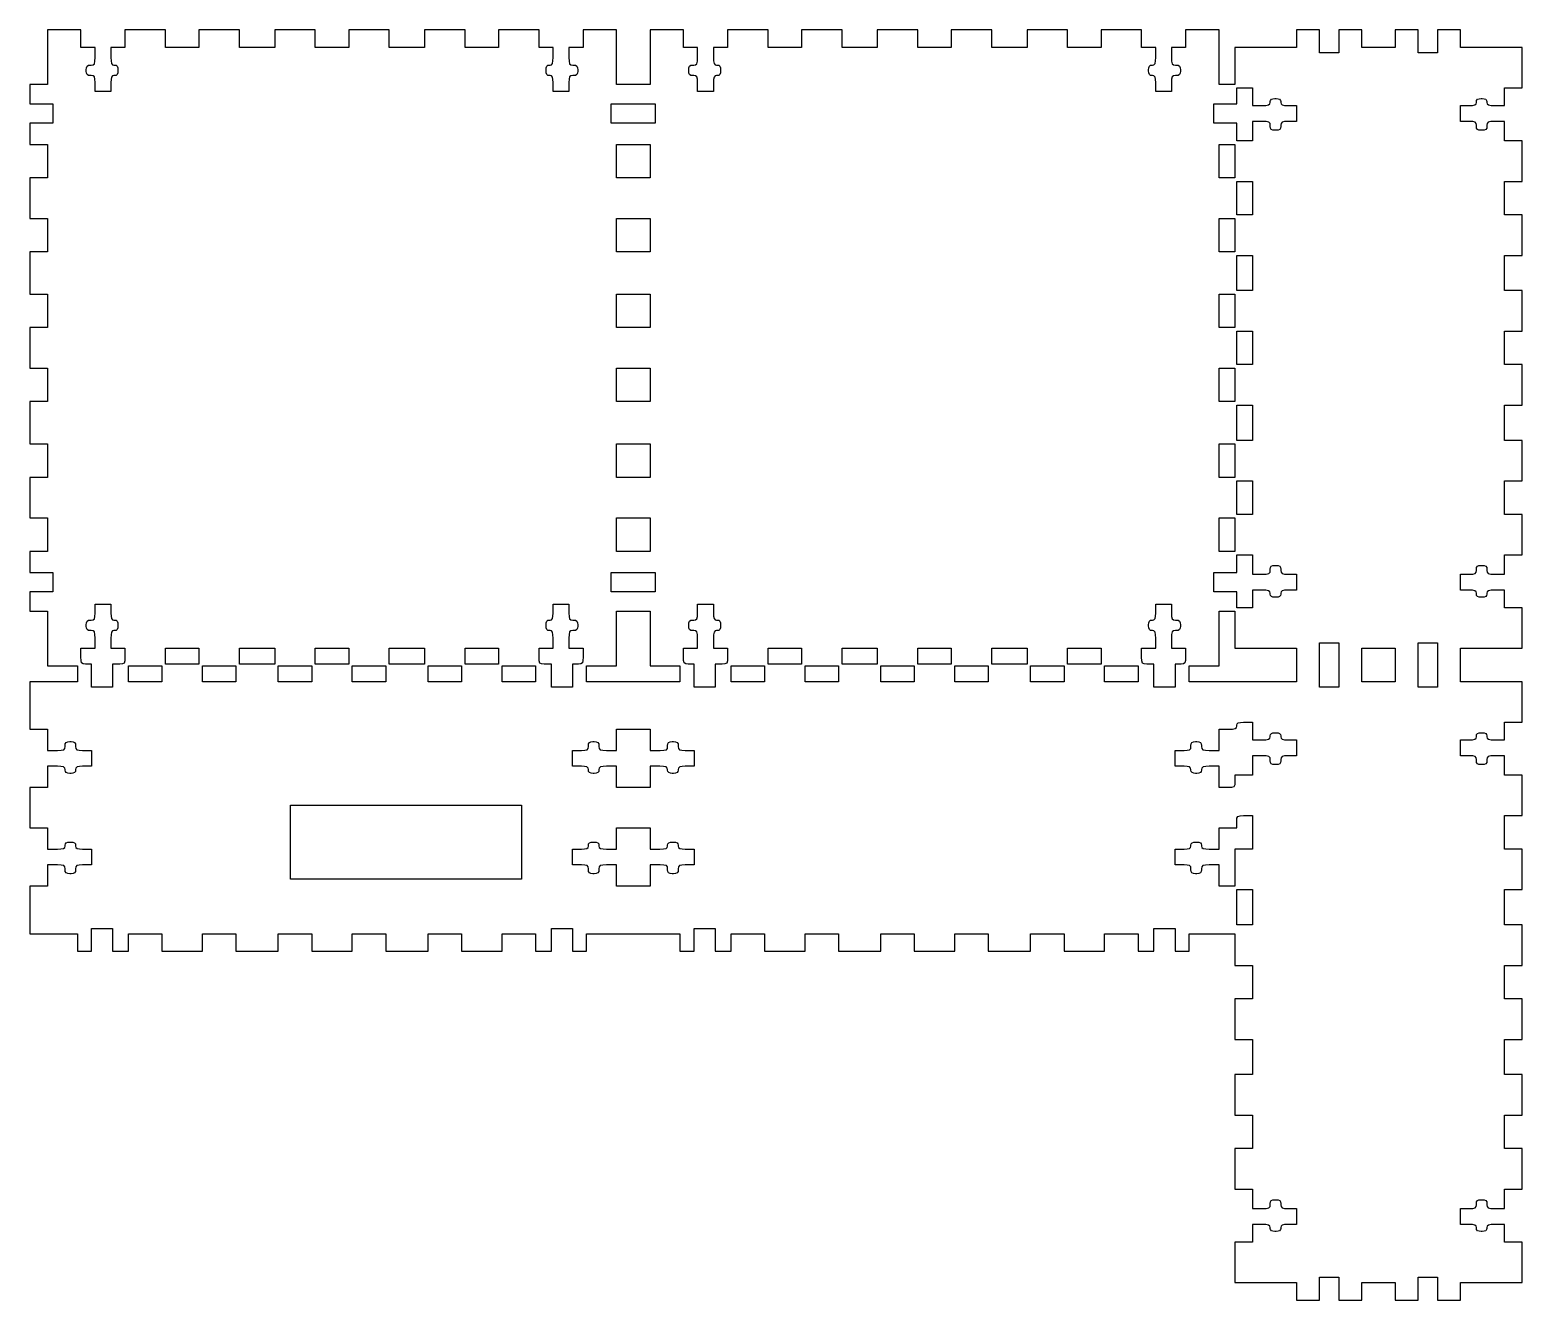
# Model space of a CAD drawing. Extents: x 0.3 to 12.1, y 2.1 to 12.1.
import ezdxf

# ---------------------------------------------------------------- set-up
doc = ezdxf.new("R2010")
doc.units = 0
doc.layers.get('0').update_dxf_attribs({"linetype": 'CONTINUOUS'})

msp = doc.modelspace()

# ---------------------------------------------------------------- linework, layer by layer
at = {"color": 0}
for points in [[(0.444444, 11.8542), (0.444444, 11.6389), (0.305556, 11.6389), (0.305556, 11.4861), (0.486111, 11.4861), (0.486111, 11.3333), (0.305556, 11.3333), (0.305556, 11.1667), (0.444444, 11.1667), (0.444444, 10.9028), (0.305556, 10.9028), (0.305556, 10.5833), (0.444444, 10.5833), (0.444444, 10.3194), (0.305556, 10.3194), (0.305556, 9.98611), (0.444444, 9.98611), (0.444444, 9.72222), (0.305556, 9.72222), (0.305556, 9.40278), (0.444444, 9.40278), (0.444444, 9.13889), (0.305556, 9.13889), (0.305556, 8.80556), (0.444444, 8.80556), (0.444444, 8.54167), (0.305556, 8.54167), (0.305556, 8.22222), (0.444444, 8.22222), (0.444444, 7.95833), (0.305556, 7.95833), (0.305556, 7.79167), (0.486111, 7.79167), (0.486111, 7.63889), (0.305556, 7.63889), (0.305556, 7.48611), (0.444444, 7.48611), (0.444444, 7.05556), (0.680556, 7.05556), (0.680556, 6.93056), (0.305556, 6.93056), (0.305556, 6.55556), (0.444444, 6.55556), (0.444444, 6.38889), (0.513889, 6.38889), (0.523438, 6.38889), (0.552246, 6.38986), (0.573079, 6.39432), (0.581651, 6.40474), (0.583333, 6.41889), (0.583333, 6.42361), (0.583333, 6.42806), (0.584961, 6.44135), (0.591146, 6.45193), (0.603842, 6.45703), (0.619683, 6.45833), (0.625, 6.45833), (0.630262, 6.45833), (0.646158, 6.45703), (0.658854, 6.45193), (0.665039, 6.44135), (0.666667, 6.42806), (0.666667, 6.42361), (0.666667, 6.41889), (0.668403, 6.40474), (0.67654, 6.39432), (0.695367, 6.38986), (0.720703, 6.38889), (0.729167, 6.38889), (0.791667, 6.38889), (0.791667, 6.26389), (0.729167, 6.26389), (0.721138, 6.26389), (0.697103, 6.26292), (0.678114, 6.2589), (0.669, 6.25043), (0.666667, 6.23969), (0.666667, 6.23611), (0.666667, 6.23269), (0.664606, 6.22244), (0.657769, 6.21392), (0.644965, 6.20958), (0.629992, 6.20833), (0.625, 6.20833), (0.619954, 6.20833), (0.604981, 6.20958), (0.592176, 6.21392), (0.58534, 6.22244), (0.583333, 6.23269), (0.583333, 6.23611), (0.583333, 6.23969), (0.580838, 6.25043), (0.570964, 6.2589), (0.549914, 6.26292), (0.522894, 6.26389), (0.513889, 6.26389), (0.444444, 6.26389), (0.444444, 6.09722), (0.305556, 6.09722), (0.305556, 5.77778), (0.444444, 5.77778), (0.444444, 5.61111), (0.513889, 5.61111), (0.522894, 5.61111), (0.549914, 5.61214), (0.570964, 5.61615), (0.580838, 5.62462), (0.583333, 5.63536), (0.583333, 5.63889), (0.583333, 5.64236), (0.58534, 5.65261), (0.592176, 5.66114), (0.604981, 5.66547), (0.619954, 5.66667), (0.625, 5.66667), (0.629992, 5.66667), (0.644965, 5.66547), (0.657769, 5.66114), (0.664606, 5.65261), (0.666667, 5.64236), (0.666667, 5.63889), (0.666667, 5.63536), (0.669, 5.62462), (0.678114, 5.61615), (0.697103, 5.61214), (0.721138, 5.61111), (0.729167, 5.61111), (0.791667, 5.61111), (0.791667, 5.48611), (0.729167, 5.48611), (0.720703, 5.48611), (0.695367, 5.48519), (0.67654, 5.48074), (0.668403, 5.47032), (0.666667, 5.45617), (0.666667, 5.45139), (0.666667, 5.447), (0.665039, 5.43371), (0.658854, 5.42312), (0.646158, 5.41803), (0.630262, 5.41667), (0.625, 5.41667), (0.619683, 5.41667), (0.603842, 5.41803), (0.591146, 5.42312), (0.584961, 5.43371), (0.583333, 5.447), (0.583333, 5.45139), (0.583333, 5.45617), (0.581651, 5.47032), (0.573079, 5.48074), (0.552246, 5.48519), (0.523438, 5.48611), (0.513889, 5.48611), (0.444444, 5.48611), (0.444444, 5.31944), (0.305556, 5.31944), (0.305556, 4.94444), (0.680556, 4.94444), (0.680556, 4.80556), (0.791667, 4.80556), (0.791667, 4.98611), (0.958333, 4.98611), (0.958333, 4.80556), (1.08333, 4.80556), (1.08333, 4.94444), (1.34722, 4.94444), (1.34722, 4.80556), (1.66667, 4.80556), (1.66667, 4.94444), (1.93056, 4.94444), (1.93056, 4.80556), (2.26389, 4.80556), (2.26389, 4.94444), (2.52778, 4.94444), (2.52778, 4.80556), (2.84722, 4.80556), (2.84722, 4.94444), (3.11111, 4.94444), (3.11111, 4.80556), (3.44444, 4.80556), (3.44444, 4.94444), (3.70833, 4.94444), (3.70833, 4.80556), (4.02778, 4.80556), (4.02778, 4.94444), (4.29167, 4.94444), (4.29167, 4.80556), (4.41667, 4.80556), (4.41667, 4.98611), (4.58333, 4.98611), (4.58333, 4.80556), (4.69444, 4.80556), (4.69444, 4.94444), (5.43056, 4.94444), (5.43056, 4.80556), (5.54167, 4.80556), (5.54167, 4.98611), (5.70833, 4.98611), (5.70833, 4.80556), (5.83333, 4.80556), (5.83333, 4.94444), (6.09722, 4.94444), (6.09722, 4.80556), (6.41667, 4.80556), (6.41667, 4.94444), (6.68056, 4.94444), (6.68056, 4.80556), (7.01389, 4.80556), (7.01389, 4.94444), (7.27778, 4.94444), (7.27778, 4.80556), (7.59722, 4.80556), (7.59722, 4.94444), (7.86111, 4.94444), (7.86111, 4.80556), (8.19444, 4.80556), (8.19444, 4.94444), (8.45833, 4.94444), (8.45833, 4.80556), (8.77778, 4.80556), (8.77778, 4.94444), (9.04167, 4.94444), (9.04167, 4.80556), (9.16667, 4.80556), (9.16667, 4.98611), (9.33333, 4.98611), (9.33333, 4.80556), (9.44444, 4.80556), (9.44444, 4.94444), (9.80556, 4.94444), (9.80556, 4.69444), (9.94444, 4.69444), (9.94444, 4.43056), (9.80556, 4.43056), (9.80556, 4.11111), (9.94444, 4.11111), (9.94444, 3.83333), (9.80556, 3.83333), (9.80556, 3.51389), (9.94444, 3.51389), (9.94444, 3.25), (9.80556, 3.25), (9.80556, 2.93056), (9.94444, 2.93056), (9.94444, 2.77778), (10.0139, 2.77778), (10.0234, 2.77778), (10.0523, 2.77875), (10.0731, 2.78321), (10.0817, 2.79363), (10.0833, 2.80778), (10.0833, 2.8125), (10.0833, 2.81694), (10.085, 2.83024), (10.0912, 2.84082), (10.1038, 2.84592), (10.1197, 2.84722), (10.125, 2.84722), (10.1303, 2.84722), (10.1462, 2.84592), (10.1589, 2.84082), (10.165, 2.83024), (10.1667, 2.81694), (10.1667, 2.8125), (10.1667, 2.80778), (10.1684, 2.79363), (10.1765, 2.78321), (10.1954, 2.77875), (10.2207, 2.77778), (10.2292, 2.77778), (10.2917, 2.77778), (10.2917, 2.65278), (10.2292, 2.65278), (10.2211, 2.65278), (10.1971, 2.65181), (10.1781, 2.64779), (10.169, 2.63932), (10.1667, 2.62858), (10.1667, 2.625), (10.1667, 2.62158), (10.1646, 2.61133), (10.1578, 2.60281), (10.145, 2.59847), (10.13, 2.59722), (10.125, 2.59722), (10.12, 2.59722), (10.105, 2.59847), (10.0922, 2.60281), (10.0853, 2.61133), (10.0833, 2.62158), (10.0833, 2.625), (10.0833, 2.62858), (10.0808, 2.63932), (10.071, 2.64779), (10.0499, 2.65181), (10.0229, 2.65278), (10.0139, 2.65278), (9.94444, 2.65278), (9.94444, 2.51389), (9.80556, 2.51389), (9.80556, 2.19444), (10.2917, 2.19444), (10.2917, 2.05556), (10.4722, 2.05556), (10.4722, 2.23611), (10.625, 2.23611), (10.625, 2.05556), (10.8056, 2.05556), (10.8056, 2.19444), (11.0694, 2.19444), (11.0694, 2.05556), (11.25, 2.05556), (11.25, 2.23611), (11.4028, 2.23611), (11.4028, 2.05556), (11.5833, 2.05556), (11.5833, 2.19444), (12.0694, 2.19444), (12.0694, 2.51389), (11.9306, 2.51389), (11.9306, 2.65278), (11.8611, 2.65278), (11.8521, 2.65278), (11.825, 2.65181), (11.804, 2.64779), (11.7941, 2.63932), (11.7917, 2.62858), (11.7917, 2.625), (11.7917, 2.62158), (11.7896, 2.61133), (11.7828, 2.60281), (11.77, 2.59847), (11.755, 2.59722), (11.75, 2.59722), (11.745, 2.59722), (11.73, 2.59847), (11.7172, 2.60281), (11.7103, 2.61133), (11.7083, 2.62158), (11.7083, 2.625), (11.7083, 2.62858), (11.7059, 2.63932), (11.6968, 2.64779), (11.6778, 2.65181), (11.6538, 2.65278), (11.6458, 2.65278), (11.5833, 2.65278), (11.5833, 2.77778), (11.6458, 2.77778), (11.6542, 2.77778), (11.6796, 2.77875), (11.6984, 2.78321), (11.7065, 2.79363), (11.7083, 2.80778), (11.7083, 2.8125), (11.7083, 2.81694), (11.71, 2.83024), (11.7162, 2.84082), (11.7288, 2.84592), (11.7447, 2.84722), (11.75, 2.84722), (11.7553, 2.84722), (11.7712, 2.84592), (11.7839, 2.84082), (11.79, 2.83024), (11.7917, 2.81694), (11.7917, 2.8125), (11.7917, 2.80778), (11.7933, 2.79363), (11.8019, 2.78321), (11.8227, 2.77875), (11.8515, 2.77778), (11.8611, 2.77778), (11.9306, 2.77778), (11.9306, 2.93056), (12.0694, 2.93056), (12.0694, 3.25), (11.9306, 3.25), (11.9306, 3.51389), (12.0694, 3.51389), (12.0694, 3.83333), (11.9306, 3.83333), (11.9306, 4.11111), (12.0694, 4.11111), (12.0694, 4.43056), (11.9306, 4.43056), (11.9306, 4.69444), (12.0694, 4.69444), (12.0694, 5.01389), (11.9306, 5.01389), (11.9306, 5.29167), (12.0694, 5.29167), (12.0694, 5.61111), (11.9306, 5.61111), (11.9306, 5.875), (12.0694, 5.875), (12.0694, 6.19444), (11.9306, 6.19444), (11.9306, 6.34722), (11.8611, 6.34722), (11.8515, 6.34722), (11.8227, 6.34631), (11.8019, 6.34185), (11.7933, 6.33143), (11.7917, 6.31728), (11.7917, 6.3125), (11.7917, 6.30811), (11.79, 6.29482), (11.7839, 6.28424), (11.7712, 6.27914), (11.7553, 6.27778), (11.75, 6.27778), (11.7447, 6.27778), (11.7288, 6.27914), (11.7162, 6.28424), (11.71, 6.29482), (11.7083, 6.30811), (11.7083, 6.3125), (11.7083, 6.31728), (11.7065, 6.33143), (11.6984, 6.34185), (11.6796, 6.34631), (11.6542, 6.34722), (11.6458, 6.34722), (11.5833, 6.34722), (11.5833, 6.47222), (11.6458, 6.47222), (11.6538, 6.47222), (11.6778, 6.47325), (11.6968, 6.47726), (11.7059, 6.48574), (11.7083, 6.49647), (11.7083, 6.5), (11.7083, 6.50347), (11.7103, 6.51372), (11.7172, 6.52225), (11.73, 6.52658), (11.745, 6.52778), (11.75, 6.52778), (11.755, 6.52778), (11.77, 6.52658), (11.7828, 6.52225), (11.7896, 6.51372), (11.7917, 6.50347), (11.7917, 6.5), (11.7917, 6.49647), (11.7941, 6.48574), (11.804, 6.47726), (11.825, 6.47325), (11.8521, 6.47222), (11.8611, 6.47222), (11.9306, 6.47222), (11.9306, 6.61111), (12.0694, 6.61111), (12.0694, 6.93056), (11.5833, 6.93056), (11.5833, 7.19444), (12.0694, 7.19444), (12.0694, 7.51389), (11.9306, 7.51389), (11.9306, 7.65278), (11.8611, 7.65278), (11.8521, 7.65278), (11.825, 7.65181), (11.804, 7.64779), (11.7941, 7.63932), (11.7917, 7.62858), (11.7917, 7.625), (11.7917, 7.62158), (11.7896, 7.61133), (11.7828, 7.60281), (11.77, 7.59847), (11.755, 7.59722), (11.75, 7.59722), (11.745, 7.59722), (11.73, 7.59847), (11.7172, 7.60281), (11.7103, 7.61133), (11.7083, 7.62158), (11.7083, 7.625), (11.7083, 7.62858), (11.7059, 7.63932), (11.6968, 7.64779), (11.6778, 7.65181), (11.6538, 7.65278), (11.6458, 7.65278), (11.5833, 7.65278), (11.5833, 7.77778), (11.6458, 7.77778), (11.6542, 7.77778), (11.6796, 7.77875), (11.6984, 7.78321), (11.7065, 7.79362), (11.7083, 7.80778), (11.7083, 7.8125), (11.7083, 7.81694), (11.71, 7.83024), (11.7162, 7.84082), (11.7288, 7.84592), (11.7447, 7.84722), (11.75, 7.84722), (11.7553, 7.84722), (11.7712, 7.84592), (11.7839, 7.84082), (11.79, 7.83024), (11.7917, 7.81694), (11.7917, 7.8125), (11.7917, 7.80778), (11.7933, 7.79362), (11.8019, 7.78321), (11.8227, 7.77875), (11.8515, 7.77778), (11.8611, 7.77778), (11.9306, 7.77778), (11.9306, 7.93056), (12.0694, 7.93056), (12.0694, 8.25), (11.9306, 8.25), (11.9306, 8.51389), (12.0694, 8.51389), (12.0694, 8.83333), (11.9306, 8.83333), (11.9306, 9.11111), (12.0694, 9.11111), (12.0694, 9.43056), (11.9306, 9.43056), (11.9306, 9.69444), (12.0694, 9.69444), (12.0694, 10.0139), (11.9306, 10.0139), (11.9306, 10.2917), (12.0694, 10.2917), (12.0694, 10.6111), (11.9306, 10.6111), (11.9306, 10.875), (12.0694, 10.875), (12.0694, 11.1944), (11.9306, 11.1944), (11.9306, 11.3472), (11.8611, 11.3472), (11.8515, 11.3472), (11.8227, 11.3463), (11.8019, 11.3418), (11.7933, 11.3314), (11.7917, 11.3173), (11.7917, 11.3125), (11.7917, 11.3081), (11.79, 11.2948), (11.7839, 11.2842), (11.7712, 11.2791), (11.7553, 11.2778), (11.75, 11.2778), (11.7447, 11.2778), (11.7288, 11.2791), (11.7162, 11.2842), (11.71, 11.2948), (11.7083, 11.3081), (11.7083, 11.3125), (11.7083, 11.3173), (11.7065, 11.3314), (11.6984, 11.3418), (11.6796, 11.3463), (11.6542, 11.3472), (11.6458, 11.3472), (11.5833, 11.3472), (11.5833, 11.4722), (11.6458, 11.4722), (11.6538, 11.4722), (11.6778, 11.4732), (11.6968, 11.4773), (11.7059, 11.4857), (11.7083, 11.4965), (11.7083, 11.5), (11.7083, 11.5035), (11.7103, 11.5137), (11.7172, 11.5222), (11.73, 11.5266), (11.745, 11.5278), (11.75, 11.5278), (11.755, 11.5278), (11.77, 11.5266), (11.7828, 11.5222), (11.7896, 11.5137), (11.7917, 11.5035), (11.7917, 11.5), (11.7917, 11.4965), (11.7941, 11.4857), (11.804, 11.4773), (11.825, 11.4732), (11.8521, 11.4722), (11.8611, 11.4722), (11.9306, 11.4722), (11.9306, 11.6111), (12.0694, 11.6111), (12.0694, 11.9306), (11.5833, 11.9306), (11.5833, 12.0694), (11.4028, 12.0694), (11.4028, 11.8889), (11.25, 11.8889), (11.25, 12.0694), (11.0694, 12.0694), (11.0694, 11.9306), (10.8056, 11.9306), (10.8056, 12.0694), (10.625, 12.0694), (10.625, 11.8889), (10.4722, 11.8889), (10.4722, 12.0694), (10.2917, 12.0694), (10.2917, 11.9306), (9.80556, 11.9306), (9.80556, 11.6389), (9.68056, 11.6389), (9.68056, 12.0694), (9.41667, 12.0694), (9.41667, 11.9306), (9.30556, 11.9306), (9.30556, 11.8611), (9.30556, 11.8516), (9.30647, 11.8227), (9.31093, 11.8019), (9.32135, 11.7933), (9.3355, 11.7917), (9.34028, 11.7917), (9.34467, 11.7917), (9.35796, 11.79), (9.36854, 11.7839), (9.37364, 11.7712), (9.375, 11.7553), (9.375, 11.75), (9.375, 11.7447), (9.37364, 11.7288), (9.36854, 11.7162), (9.35796, 11.71), (9.34467, 11.7083), (9.34028, 11.7083), (9.3355, 11.7083), (9.32135, 11.7066), (9.31093, 11.6985), (9.30647, 11.6796), (9.30556, 11.6543), (9.30556, 11.6458), (9.30556, 11.5833), (9.18056, 11.5833), (9.18056, 11.6458), (9.18056, 11.6539), (9.17953, 11.6779), (9.17551, 11.6969), (9.16704, 11.706), (9.15631, 11.7083), (9.15278, 11.7083), (9.14931, 11.7083), (9.13906, 11.7104), (9.13053, 11.7172), (9.12619, 11.73), (9.125, 11.745), (9.125, 11.75), (9.125, 11.755), (9.12619, 11.77), (9.13053, 11.7828), (9.13906, 11.7897), (9.14931, 11.7917), (9.15278, 11.7917), (9.15631, 11.7917), (9.16704, 11.7942), (9.17551, 11.804), (9.17953, 11.8251), (9.18056, 11.8521), (9.18056, 11.8611), (9.18056, 11.9306), (9.06944, 11.9306), (9.06944, 12.0694), (8.75, 12.0694), (8.75, 11.9306), (8.48611, 11.9306), (8.48611, 12.0694), (8.16667, 12.0694), (8.16667, 11.9306), (7.88889, 11.9306), (7.88889, 12.0694), (7.56944, 12.0694), (7.56944, 11.9306), (7.30556, 11.9306), (7.30556, 12.0694), (6.98611, 12.0694), (6.98611, 11.9306), (6.70833, 11.9306), (6.70833, 12.0694), (6.38889, 12.0694), (6.38889, 11.9306), (6.125, 11.9306), (6.125, 12.0694), (5.80556, 12.0694), (5.80556, 11.9306), (5.69444, 11.9306), (5.69444, 11.8611), (5.69444, 11.8521), (5.69542, 11.8251), (5.69943, 11.804), (5.7079, 11.7942), (5.71864, 11.7917), (5.72222, 11.7917), (5.72564, 11.7917), (5.73589, 11.7897), (5.74442, 11.7828), (5.74875, 11.77), (5.75, 11.755), (5.75, 11.75), (5.75, 11.745), (5.74875, 11.73), (5.74442, 11.7172), (5.73589, 11.7104), (5.72564, 11.7083), (5.72222, 11.7083), (5.71864, 11.7083), (5.7079, 11.706), (5.69943, 11.6969), (5.69542, 11.6779), (5.69444, 11.6539), (5.69444, 11.6458), (5.69444, 11.5833), (5.56944, 11.5833), (5.56944, 11.6458), (5.56944, 11.6543), (5.56847, 11.6796), (5.56401, 11.6985), (5.5536, 11.7066), (5.53944, 11.7083), (5.53472, 11.7083), (5.53028, 11.7083), (5.51699, 11.71), (5.5064, 11.7162), (5.50131, 11.7288), (5.5, 11.7447), (5.5, 11.75), (5.5, 11.7553), (5.50131, 11.7712), (5.5064, 11.7839), (5.51699, 11.79), (5.53028, 11.7917), (5.53472, 11.7917), (5.53944, 11.7917), (5.5536, 11.7933), (5.56401, 11.8019), (5.56847, 11.8227), (5.56944, 11.8516), (5.56944, 11.8611), (5.56944, 11.9306), (5.45833, 11.9306), (5.45833, 12.0694), (5.19444, 12.0694), (5.19444, 11.6389), (4.93056, 11.6389), (4.93056, 12.0694), (4.66667, 12.0694), (4.66667, 11.9306), (4.55556, 11.9306), (4.55556, 11.8611), (4.55556, 11.8516), (4.55647, 11.8227), (4.56093, 11.8019), (4.57135, 11.7933), (4.5855, 11.7917), (4.59028, 11.7917), (4.59467, 11.7917), (4.60796, 11.79), (4.61854, 11.7839), (4.62364, 11.7712), (4.625, 11.7553), (4.625, 11.75), (4.625, 11.7447), (4.62364, 11.7288), (4.61854, 11.7162), (4.60796, 11.71), (4.59467, 11.7083), (4.59028, 11.7083), (4.5855, 11.7083), (4.57135, 11.7066), (4.56093, 11.6985), (4.55647, 11.6796), (4.55556, 11.6543), (4.55556, 11.6458), (4.55556, 11.5833), (4.43056, 11.5833), (4.43056, 11.6458), (4.43056, 11.6539), (4.42953, 11.6779), (4.42551, 11.6969), (4.41704, 11.706), (4.40631, 11.7083), (4.40278, 11.7083), (4.39931, 11.7083), (4.38906, 11.7104), (4.38053, 11.7172), (4.37619, 11.73), (4.375, 11.745), (4.375, 11.75), (4.375, 11.755), (4.37619, 11.77), (4.38053, 11.7828), (4.38906, 11.7897), (4.39931, 11.7917), (4.40278, 11.7917), (4.40631, 11.7917), (4.41704, 11.7942), (4.42551, 11.804), (4.42953, 11.8251), (4.43056, 11.8521), (4.43056, 11.8611), (4.43056, 11.9306), (4.31944, 11.9306), (4.31944, 12.0694), (4, 12.0694), (4, 11.9306), (3.73611, 11.9306), (3.73611, 12.0694), (3.41667, 12.0694), (3.41667, 11.9306), (3.13889, 11.9306), (3.13889, 12.0694), (2.81944, 12.0694), (2.81944, 11.9306), (2.55556, 11.9306), (2.55556, 12.0694), (2.23611, 12.0694), (2.23611, 11.9306), (1.95833, 11.9306), (1.95833, 12.0694), (1.63889, 12.0694), (1.63889, 11.9306), (1.375, 11.9306), (1.375, 12.0694), (1.05556, 12.0694), (1.05556, 11.9306), (0.944444, 11.9306), (0.944444, 11.8611), (0.944444, 11.8521), (0.945421, 11.8251), (0.949436, 11.804), (0.9579, 11.7942), (0.968642, 11.7917), (0.972222, 11.7917), (0.97564, 11.7917), (0.985894, 11.7897), (0.994413, 11.7828), (0.998753, 11.77), (1, 11.755), (1, 11.75), (1, 11.745), (0.998753, 11.73), (0.994413, 11.7172), (0.985894, 11.7104), (0.97564, 11.7083), (0.972222, 11.7083), (0.968642, 11.7083), (0.9579, 11.706), (0.949436, 11.6969), (0.945421, 11.6779), (0.944444, 11.6539), (0.944444, 11.6458), (0.944444, 11.5833), (0.819444, 11.5833), (0.819444, 11.6458), (0.819444, 11.6543), (0.818468, 11.6796), (0.814019, 11.6985), (0.803603, 11.7066), (0.789442, 11.7083), (0.784722, 11.7083), (0.780274, 11.7083), (0.766982, 11.71), (0.756401, 11.7162), (0.751303, 11.7288), (0.75, 11.7447), (0.75, 11.75), (0.75, 11.7553), (0.751303, 11.7712), (0.756401, 11.7839), (0.766982, 11.79), (0.780274, 11.7917), (0.784722, 11.7917), (0.789442, 11.7917), (0.803603, 11.7933), (0.814019, 11.8019), (0.818468, 11.8227), (0.819444, 11.8516), (0.819444, 11.8611), (0.819444, 11.9306), (0.708333, 11.9306), (0.708333, 12.0694), (0.444444, 12.0694), (0.444444, 11.8542)], [(9.94444, 11.5417), (9.94444, 11.4722), (10.0139, 11.4722), (10.0229, 11.4722), (10.0499, 11.4732), (10.071, 11.4773), (10.0808, 11.4857), (10.0833, 11.4965), (10.0833, 11.5), (10.0833, 11.5035), (10.0853, 11.5137), (10.0922, 11.5222), (10.105, 11.5266), (10.12, 11.5278), (10.125, 11.5278), (10.13, 11.5278), (10.145, 11.5266), (10.1578, 11.5222), (10.1646, 11.5137), (10.1667, 11.5035), (10.1667, 11.5), (10.1667, 11.4965), (10.169, 11.4857), (10.1781, 11.4773), (10.1971, 11.4732), (10.2211, 11.4722), (10.2292, 11.4722), (10.2917, 11.4722), (10.2917, 11.3472), (10.2292, 11.3472), (10.2207, 11.3472), (10.1954, 11.3463), (10.1765, 11.3418), (10.1684, 11.3314), (10.1667, 11.3173), (10.1667, 11.3125), (10.1667, 11.3081), (10.165, 11.2948), (10.1589, 11.2842), (10.1462, 11.2791), (10.1303, 11.2778), (10.125, 11.2778), (10.1197, 11.2778), (10.1038, 11.2791), (10.0912, 11.2842), (10.085, 11.2948), (10.0833, 11.3081), (10.0833, 11.3125), (10.0833, 11.3173), (10.0817, 11.3314), (10.0731, 11.3418), (10.0523, 11.3463), (10.0234, 11.3472), (10.0139, 11.3472), (9.94444, 11.3472), (9.94444, 11.1944), (9.81944, 11.1944), (9.81944, 11.3333), (9.63889, 11.3333), (9.63889, 11.4861), (9.81944, 11.4861), (9.81944, 11.6111), (9.94444, 11.6111), (9.94444, 11.5417)], [(5.23611, 11.4097), (5.23611, 11.3333), (4.88889, 11.3333), (4.88889, 11.4861), (5.23611, 11.4861), (5.23611, 11.4097)], [(5.19444, 11.0347), (5.19444, 10.9028), (4.93056, 10.9028), (4.93056, 11.1667), (5.19444, 11.1667), (5.19444, 11.0347)], [(9.80556, 11.0347), (9.80556, 10.9028), (9.68056, 10.9028), (9.68056, 11.1667), (9.80556, 11.1667), (9.80556, 11.0347)], [(9.94444, 10.7431), (9.94444, 10.6111), (9.81944, 10.6111), (9.81944, 10.875), (9.94444, 10.875), (9.94444, 10.7431)], [(5.19444, 10.4514), (5.19444, 10.3194), (4.93056, 10.3194), (4.93056, 10.5833), (5.19444, 10.5833), (5.19444, 10.4514)], [(9.80556, 10.4514), (9.80556, 10.3194), (9.68056, 10.3194), (9.68056, 10.5833), (9.80556, 10.5833), (9.80556, 10.4514)], [(9.94444, 10.1528), (9.94444, 10.0139), (9.81944, 10.0139), (9.81944, 10.2917), (9.94444, 10.2917), (9.94444, 10.1528)], [(5.19444, 9.85417), (5.19444, 9.72222), (4.93056, 9.72222), (4.93056, 9.98611), (5.19444, 9.98611), (5.19444, 9.85417)], [(9.80556, 9.85417), (9.80556, 9.72222), (9.68056, 9.72222), (9.68056, 9.98611), (9.80556, 9.98611), (9.80556, 9.85417)], [(9.94444, 9.5625), (9.94444, 9.43056), (9.81944, 9.43056), (9.81944, 9.69444), (9.94444, 9.69444), (9.94444, 9.5625)], [(5.19444, 9.27083), (5.19444, 9.13889), (4.93056, 9.13889), (4.93056, 9.40278), (5.19444, 9.40278), (5.19444, 9.27083)], [(9.80556, 9.27083), (9.80556, 9.13889), (9.68056, 9.13889), (9.68056, 9.40278), (9.80556, 9.40278), (9.80556, 9.27083)], [(9.94444, 8.97222), (9.94444, 8.83333), (9.81944, 8.83333), (9.81944, 9.11111), (9.94444, 9.11111), (9.94444, 8.97222)], [(5.19444, 8.67361), (5.19444, 8.54167), (4.93056, 8.54167), (4.93056, 8.80556), (5.19444, 8.80556), (5.19444, 8.67361)], [(9.80556, 8.67361), (9.80556, 8.54167), (9.68056, 8.54167), (9.68056, 8.80556), (9.80556, 8.80556), (9.80556, 8.67361)], [(9.94444, 8.38194), (9.94444, 8.25), (9.81944, 8.25), (9.81944, 8.51389), (9.94444, 8.51389), (9.94444, 8.38194)], [(5.19444, 8.09028), (5.19444, 7.95833), (4.93056, 7.95833), (4.93056, 8.22222), (5.19444, 8.22222), (5.19444, 8.09028)], [(9.80556, 8.09028), (9.80556, 7.95833), (9.68056, 7.95833), (9.68056, 8.22222), (9.80556, 8.22222), (9.80556, 8.09028)], [(9.94444, 7.85417), (9.94444, 7.77778), (10.0139, 7.77778), (10.0234, 7.77778), (10.0523, 7.77875), (10.0731, 7.78321), (10.0817, 7.79362), (10.0833, 7.80778), (10.0833, 7.8125), (10.0833, 7.81694), (10.085, 7.83024), (10.0912, 7.84082), (10.1038, 7.84592), (10.1197, 7.84722), (10.125, 7.84722), (10.1303, 7.84722), (10.1462, 7.84592), (10.1589, 7.84082), (10.165, 7.83024), (10.1667, 7.81694), (10.1667, 7.8125), (10.1667, 7.80778), (10.1684, 7.79362), (10.1765, 7.78321), (10.1954, 7.77875), (10.2207, 7.77778), (10.2292, 7.77778), (10.2917, 7.77778), (10.2917, 7.65278), (10.2292, 7.65278), (10.2211, 7.65278), (10.1971, 7.65181), (10.1781, 7.64779), (10.169, 7.63932), (10.1667, 7.62858), (10.1667, 7.625), (10.1667, 7.62158), (10.1646, 7.61133), (10.1578, 7.60281), (10.145, 7.59847), (10.13, 7.59722), (10.125, 7.59722), (10.12, 7.59722), (10.105, 7.59847), (10.0922, 7.60281), (10.0853, 7.61133), (10.0833, 7.62158), (10.0833, 7.625), (10.0833, 7.62858), (10.0808, 7.63932), (10.071, 7.64779), (10.0499, 7.65181), (10.0229, 7.65278), (10.0139, 7.65278), (9.94444, 7.65278), (9.94444, 7.51389), (9.81944, 7.51389), (9.81944, 7.63889), (9.63889, 7.63889), (9.63889, 7.79167), (9.81944, 7.79167), (9.81944, 7.93056), (9.94444, 7.93056), (9.94444, 7.85417)], [(5.23611, 7.71528), (5.23611, 7.63889), (4.88889, 7.63889), (4.88889, 7.79167), (5.23611, 7.79167), (5.23611, 7.71528)], [(0.944444, 7.47917), (0.944444, 7.47119), (0.945421, 7.44715), (0.949436, 7.42817), (0.9579, 7.41906), (0.968642, 7.41667), (0.972222, 7.41667), (0.97564, 7.41667), (0.985894, 7.41465), (0.994413, 7.40782), (0.998753, 7.39501), (1, 7.38004), (1, 7.375), (1, 7.37001), (0.998753, 7.35504), (0.994413, 7.34224), (0.985894, 7.33539), (0.97564, 7.33333), (0.972222, 7.33333), (0.968642, 7.33333), (0.9579, 7.33089), (0.949436, 7.32101), (0.945421, 7.29997), (0.944444, 7.27294), (0.944444, 7.26389), (0.944444, 7.19444), (1.05556, 7.19444), (1.05556, 7.13194), (1.05556, 7.12294), (1.0548, 7.09581), (1.04948, 7.07726), (1.03505, 7.07042), (1.01394, 7.06944), (1.00694, 7.06944), (0.958333, 7.06944), (0.958333, 6.88889), (0.791667, 6.88889), (0.791667, 7.06944), (0.75, 7.06944), (0.744086, 7.06944), (0.726454, 7.07086), (0.714031, 7.07835), (0.709147, 7.097), (0.708333, 7.12321), (0.708333, 7.13194), (0.708333, 7.19444), (0.819444, 7.19444), (0.819444, 7.26389), (0.819444, 7.27349), (0.818468, 7.30231), (0.814019, 7.32314), (0.803603, 7.33171), (0.789442, 7.33333), (0.784722, 7.33333), (0.780274, 7.33333), (0.766982, 7.33496), (0.756401, 7.34115), (0.751303, 7.35385), (0.75, 7.36974), (0.75, 7.375), (0.75, 7.38032), (0.751303, 7.39615), (0.756401, 7.40886), (0.766982, 7.41504), (0.780274, 7.41667), (0.784722, 7.41667), (0.789442, 7.41667), (0.803603, 7.41846), (0.814019, 7.4266), (0.818468, 7.44542), (0.819444, 7.47076), (0.819444, 7.47917), (0.819444, 7.54167), (0.944444, 7.54167), (0.944444, 7.47917)], [(4.55556, 7.47917), (4.55556, 7.47076), (4.55647, 7.44542), (4.56093, 7.4266), (4.57135, 7.41846), (4.5855, 7.41667), (4.59028, 7.41667), (4.59467, 7.41667), (4.60796, 7.41504), (4.61854, 7.40886), (4.62364, 7.39615), (4.625, 7.38032), (4.625, 7.375), (4.625, 7.36974), (4.62364, 7.35385), (4.61854, 7.34115), (4.60796, 7.33496), (4.59467, 7.33333), (4.59028, 7.33333), (4.5855, 7.33333), (4.57135, 7.33171), (4.56093, 7.32314), (4.55647, 7.30231), (4.55556, 7.27349), (4.55556, 7.26389), (4.55556, 7.19444), (4.66667, 7.19444), (4.66667, 7.13194), (4.66667, 7.12321), (4.66581, 7.097), (4.66092, 7.07835), (4.64849, 7.07086), (4.63086, 7.06944), (4.625, 7.06944), (4.58333, 7.06944), (4.58333, 6.88889), (4.41667, 6.88889), (4.41667, 7.06944), (4.36806, 7.06944), (4.361, 7.06944), (4.33996, 7.07042), (4.32553, 7.07726), (4.32021, 7.09581), (4.31944, 7.12294), (4.31944, 7.13194), (4.31944, 7.19444), (4.43056, 7.19444), (4.43056, 7.26389), (4.43056, 7.27294), (4.42953, 7.29997), (4.42551, 7.32101), (4.41704, 7.33089), (4.40631, 7.33333), (4.40278, 7.33333), (4.39931, 7.33333), (4.38906, 7.33539), (4.38053, 7.34224), (4.37619, 7.35504), (4.375, 7.37001), (4.375, 7.375), (4.375, 7.38004), (4.37619, 7.39501), (4.38053, 7.40782), (4.38906, 7.41465), (4.39931, 7.41667), (4.40278, 7.41667), (4.40631, 7.41667), (4.41704, 7.41906), (4.42551, 7.42817), (4.42953, 7.44715), (4.43056, 7.47119), (4.43056, 7.47917), (4.43056, 7.54167), (4.55556, 7.54167), (4.55556, 7.47917)], [(5.69444, 7.47917), (5.69444, 7.47119), (5.69542, 7.44715), (5.69943, 7.42817), (5.7079, 7.41906), (5.71864, 7.41667), (5.72222, 7.41667), (5.72564, 7.41667), (5.73589, 7.41465), (5.74442, 7.40782), (5.74875, 7.39501), (5.75, 7.38004), (5.75, 7.375), (5.75, 7.37001), (5.74875, 7.35504), (5.74442, 7.34224), (5.73589, 7.33539), (5.72564, 7.33333), (5.72222, 7.33333), (5.71864, 7.33333), (5.7079, 7.33089), (5.69943, 7.32101), (5.69542, 7.29997), (5.69444, 7.27294), (5.69444, 7.26389), (5.69444, 7.19444), (5.80556, 7.19444), (5.80556, 7.13194), (5.80556, 7.12294), (5.80479, 7.09581), (5.79949, 7.07726), (5.78504, 7.07042), (5.76394, 7.06944), (5.75694, 7.06944), (5.70833, 7.06944), (5.70833, 6.88889), (5.54167, 6.88889), (5.54167, 7.06944), (5.5, 7.06944), (5.49408, 7.06944), (5.47646, 7.07086), (5.46403, 7.07835), (5.45915, 7.097), (5.45833, 7.12321), (5.45833, 7.13194), (5.45833, 7.19444), (5.56944, 7.19444), (5.56944, 7.26389), (5.56944, 7.27349), (5.56847, 7.30231), (5.56401, 7.32314), (5.5536, 7.33171), (5.53944, 7.33333), (5.53472, 7.33333), (5.53028, 7.33333), (5.51699, 7.33496), (5.5064, 7.34115), (5.50131, 7.35385), (5.5, 7.36974), (5.5, 7.375), (5.5, 7.38032), (5.50131, 7.39615), (5.5064, 7.40886), (5.51699, 7.41504), (5.53028, 7.41667), (5.53472, 7.41667), (5.53944, 7.41667), (5.5536, 7.41846), (5.56401, 7.4266), (5.56847, 7.44542), (5.56944, 7.47076), (5.56944, 7.47917), (5.56944, 7.54167), (5.69444, 7.54167), (5.69444, 7.47917)], [(9.30556, 7.47917), (9.30556, 7.47076), (9.30647, 7.44542), (9.31093, 7.4266), (9.32135, 7.41846), (9.3355, 7.41667), (9.34028, 7.41667), (9.34467, 7.41667), (9.35796, 7.41504), (9.36854, 7.40886), (9.37364, 7.39615), (9.375, 7.38032), (9.375, 7.375), (9.375, 7.36974), (9.37364, 7.35385), (9.36854, 7.34115), (9.35796, 7.33496), (9.34467, 7.33333), (9.34028, 7.33333), (9.3355, 7.33333), (9.32135, 7.33171), (9.31093, 7.32314), (9.30647, 7.30231), (9.30556, 7.27349), (9.30556, 7.26389), (9.30556, 7.19444), (9.41667, 7.19444), (9.41667, 7.13194), (9.41667, 7.12321), (9.41581, 7.097), (9.41092, 7.07835), (9.39849, 7.07086), (9.38086, 7.06944), (9.375, 7.06944), (9.33333, 7.06944), (9.33333, 6.88889), (9.16667, 6.88889), (9.16667, 7.06944), (9.11806, 7.06944), (9.111, 7.06944), (9.08996, 7.07042), (9.07553, 7.07726), (9.07021, 7.09581), (9.06944, 7.12294), (9.06944, 7.13194), (9.06944, 7.19444), (9.18056, 7.19444), (9.18056, 7.26389), (9.18056, 7.27294), (9.17953, 7.29997), (9.17551, 7.32101), (9.16704, 7.33089), (9.15631, 7.33333), (9.15278, 7.33333), (9.14931, 7.33333), (9.13906, 7.33539), (9.13053, 7.34224), (9.12619, 7.35504), (9.125, 7.37001), (9.125, 7.375), (9.125, 7.38004), (9.12619, 7.39501), (9.13053, 7.40782), (9.13906, 7.41465), (9.14931, 7.41667), (9.15278, 7.41667), (9.15631, 7.41667), (9.16704, 7.41906), (9.17551, 7.42817), (9.17953, 7.44715), (9.18056, 7.47119), (9.18056, 7.47917), (9.18056, 7.54167), (9.30556, 7.54167), (9.30556, 7.47917)], [(5.19444, 7.27083), (5.19444, 7.05556), (5.43056, 7.05556), (5.43056, 6.93056), (4.69444, 6.93056), (4.69444, 7.05556), (4.93056, 7.05556), (4.93056, 7.48611), (5.19444, 7.48611), (5.19444, 7.27083)], [(9.80556, 7.34028), (9.80556, 7.19444), (10.2917, 7.19444), (10.2917, 6.93056), (9.44444, 6.93056), (9.44444, 7.05556), (9.68056, 7.05556), (9.68056, 7.48611), (9.80556, 7.48611), (9.80556, 7.34028)], [(1.63889, 7.13194), (1.63889, 7.06944), (1.375, 7.06944), (1.375, 7.19444), (1.63889, 7.19444), (1.63889, 7.13194)], [(2.23611, 7.13194), (2.23611, 7.06944), (1.95833, 7.06944), (1.95833, 7.19444), (2.23611, 7.19444), (2.23611, 7.13194)], [(2.81944, 7.13194), (2.81944, 7.06944), (2.55556, 7.06944), (2.55556, 7.19444), (2.81944, 7.19444), (2.81944, 7.13194)], [(3.41667, 7.13194), (3.41667, 7.06944), (3.13889, 7.06944), (3.13889, 7.19444), (3.41667, 7.19444), (3.41667, 7.13194)], [(4, 7.13194), (4, 7.06944), (3.73611, 7.06944), (3.73611, 7.19444), (4, 7.19444), (4, 7.13194)], [(6.38889, 7.13194), (6.38889, 7.06944), (6.125, 7.06944), (6.125, 7.19444), (6.38889, 7.19444), (6.38889, 7.13194)], [(6.98611, 7.13194), (6.98611, 7.06944), (6.70833, 7.06944), (6.70833, 7.19444), (6.98611, 7.19444), (6.98611, 7.13194)], [(7.56944, 7.13194), (7.56944, 7.06944), (7.30556, 7.06944), (7.30556, 7.19444), (7.56944, 7.19444), (7.56944, 7.13194)], [(8.16667, 7.13194), (8.16667, 7.06944), (7.88889, 7.06944), (7.88889, 7.19444), (8.16667, 7.19444), (8.16667, 7.13194)], [(8.75, 7.13194), (8.75, 7.06944), (8.48611, 7.06944), (8.48611, 7.19444), (8.75, 7.19444), (8.75, 7.13194)], [(10.625, 7.0625), (10.625, 6.88889), (10.4722, 6.88889), (10.4722, 7.23611), (10.625, 7.23611), (10.625, 7.0625)], [(11.0694, 7.0625), (11.0694, 6.93056), (10.8056, 6.93056), (10.8056, 7.19444), (11.0694, 7.19444), (11.0694, 7.0625)], [(11.4028, 7.0625), (11.4028, 6.88889), (11.25, 6.88889), (11.25, 7.23611), (11.4028, 7.23611), (11.4028, 7.0625)], [(1.34722, 6.99306), (1.34722, 6.93056), (1.08333, 6.93056), (1.08333, 7.05556), (1.34722, 7.05556), (1.34722, 6.99306)], [(1.93056, 6.99306), (1.93056, 6.93056), (1.66667, 6.93056), (1.66667, 7.05556), (1.93056, 7.05556), (1.93056, 6.99306)], [(2.52778, 6.99306), (2.52778, 6.93056), (2.26389, 6.93056), (2.26389, 7.05556), (2.52778, 7.05556), (2.52778, 6.99306)], [(3.11111, 6.99306), (3.11111, 6.93056), (2.84722, 6.93056), (2.84722, 7.05556), (3.11111, 7.05556), (3.11111, 6.99306)], [(3.70833, 6.99306), (3.70833, 6.93056), (3.44444, 6.93056), (3.44444, 7.05556), (3.70833, 7.05556), (3.70833, 6.99306)], [(4.29167, 6.99306), (4.29167, 6.93056), (4.02778, 6.93056), (4.02778, 7.05556), (4.29167, 7.05556), (4.29167, 6.99306)], [(6.09722, 6.99306), (6.09722, 6.93056), (5.83333, 6.93056), (5.83333, 7.05556), (6.09722, 7.05556), (6.09722, 6.99306)], [(6.68056, 6.99306), (6.68056, 6.93056), (6.41667, 6.93056), (6.41667, 7.05556), (6.68056, 7.05556), (6.68056, 6.99306)], [(7.27778, 6.99306), (7.27778, 6.93056), (7.01389, 6.93056), (7.01389, 7.05556), (7.27778, 7.05556), (7.27778, 6.99306)], [(7.86111, 6.99306), (7.86111, 6.93056), (7.59722, 6.93056), (7.59722, 7.05556), (7.86111, 7.05556), (7.86111, 6.99306)], [(8.45833, 6.99306), (8.45833, 6.93056), (8.19444, 6.93056), (8.19444, 7.05556), (8.45833, 7.05556), (8.45833, 6.99306)], [(9.04167, 6.99306), (9.04167, 6.93056), (8.77778, 6.93056), (8.77778, 7.05556), (9.04167, 7.05556), (9.04167, 6.99306)], [(9.94444, 6.54167), (9.94444, 6.47222), (10.0139, 6.47222), (10.0229, 6.47222), (10.0499, 6.47325), (10.071, 6.47726), (10.0808, 6.48574), (10.0833, 6.49647), (10.0833, 6.5), (10.0833, 6.50347), (10.0853, 6.51372), (10.0922, 6.52225), (10.105, 6.52658), (10.12, 6.52778), (10.125, 6.52778), (10.13, 6.52778), (10.145, 6.52658), (10.1578, 6.52225), (10.1646, 6.51372), (10.1667, 6.50347), (10.1667, 6.5), (10.1667, 6.49647), (10.169, 6.48574), (10.1781, 6.47726), (10.1971, 6.47325), (10.2211, 6.47222), (10.2292, 6.47222), (10.2917, 6.47222), (10.2917, 6.34722), (10.2292, 6.34722), (10.2207, 6.34722), (10.1954, 6.34631), (10.1765, 6.34185), (10.1684, 6.33143), (10.1667, 6.31728), (10.1667, 6.3125), (10.1667, 6.30811), (10.165, 6.29482), (10.1589, 6.28424), (10.1462, 6.27914), (10.1303, 6.27778), (10.125, 6.27778), (10.1197, 6.27778), (10.1038, 6.27914), (10.0912, 6.28424), (10.085, 6.29482), (10.0833, 6.30811), (10.0833, 6.3125), (10.0833, 6.31728), (10.0817, 6.33143), (10.0731, 6.34185), (10.0523, 6.34631), (10.0234, 6.34722), (10.0139, 6.34722), (9.94444, 6.34722), (9.94444, 6.19444), (9.80556, 6.19444), (9.80556, 6.14583), (9.80556, 6.13883), (9.80458, 6.11774), (9.79775, 6.10331), (9.77919, 6.09799), (9.75206, 6.09722), (9.74306, 6.09722), (9.68056, 6.09722), (9.68056, 6.26389), (9.61111, 6.26389), (9.60206, 6.26389), (9.57503, 6.26292), (9.55399, 6.2589), (9.54411, 6.25043), (9.54167, 6.23969), (9.54167, 6.23611), (9.54167, 6.23269), (9.53961, 6.22244), (9.53276, 6.21392), (9.51997, 6.20958), (9.50499, 6.20833), (9.5, 6.20833), (9.49496, 6.20833), (9.47999, 6.20958), (9.46718, 6.21392), (9.46035, 6.22244), (9.45833, 6.23269), (9.45833, 6.23611), (9.45833, 6.23969), (9.45594, 6.25043), (9.44683, 6.2589), (9.42785, 6.26292), (9.40381, 6.26389), (9.39583, 6.26389), (9.33333, 6.26389), (9.33333, 6.38889), (9.39583, 6.38889), (9.40424, 6.38889), (9.42958, 6.38986), (9.4484, 6.39432), (9.45654, 6.40474), (9.45833, 6.41889), (9.45833, 6.42361), (9.45833, 6.42806), (9.45996, 6.44135), (9.46615, 6.45193), (9.47885, 6.45703), (9.49468, 6.45833), (9.5, 6.45833), (9.50526, 6.45833), (9.52115, 6.45703), (9.53386, 6.45193), (9.54004, 6.44135), (9.54167, 6.42806), (9.54167, 6.42361), (9.54167, 6.41889), (9.54329, 6.40474), (9.55186, 6.39432), (9.57269, 6.38986), (9.60151, 6.38889), (9.61111, 6.38889), (9.68056, 6.38889), (9.68056, 6.55556), (9.75, 6.55556), (9.759, 6.55556), (9.78603, 6.55658), (9.80707, 6.5606), (9.81694, 6.56907), (9.81944, 6.57981), (9.81944, 6.58333), (9.81944, 6.58692), (9.82178, 6.59765), (9.83089, 6.60612), (9.84987, 6.61014), (9.87392, 6.61111), (9.88194, 6.61111), (9.94444, 6.61111), (9.94444, 6.54167)], [(5.19444, 6.47222), (5.19444, 6.38889), (5.26389, 6.38889), (5.27344, 6.38889), (5.30225, 6.38986), (5.32308, 6.39432), (5.33165, 6.40474), (5.33333, 6.41889), (5.33333, 6.42361), (5.33333, 6.42806), (5.33496, 6.44135), (5.34115, 6.45193), (5.35385, 6.45703), (5.36968, 6.45833), (5.375, 6.45833), (5.38026, 6.45833), (5.39615, 6.45703), (5.40886, 6.45193), (5.41504, 6.44135), (5.41667, 6.42806), (5.41667, 6.42361), (5.41667, 6.41889), (5.4184, 6.40474), (5.42654, 6.39432), (5.44536, 6.38986), (5.47071, 6.38889), (5.47917, 6.38889), (5.54167, 6.38889), (5.54167, 6.26389), (5.47917, 6.26389), (5.47114, 6.26389), (5.4471, 6.26292), (5.42811, 6.2589), (5.419, 6.25043), (5.41667, 6.23969), (5.41667, 6.23611), (5.41667, 6.23269), (5.41461, 6.22244), (5.40776, 6.21392), (5.39497, 6.20958), (5.37999, 6.20833), (5.375, 6.20833), (5.36996, 6.20833), (5.35499, 6.20958), (5.34218, 6.21392), (5.33535, 6.22244), (5.33333, 6.23269), (5.33333, 6.23611), (5.33333, 6.23969), (5.33083, 6.25043), (5.32096, 6.2589), (5.29992, 6.26292), (5.27289, 6.26389), (5.26389, 6.26389), (5.19444, 6.26389), (5.19444, 6.09722), (4.93056, 6.09722), (4.93056, 6.26389), (4.86111, 6.26389), (4.85206, 6.26389), (4.82503, 6.26292), (4.80399, 6.2589), (4.79411, 6.25043), (4.79167, 6.23969), (4.79167, 6.23611), (4.79167, 6.23269), (4.78961, 6.22244), (4.78276, 6.21392), (4.76997, 6.20958), (4.75499, 6.20833), (4.75, 6.20833), (4.74496, 6.20833), (4.72999, 6.20958), (4.71718, 6.21392), (4.71035, 6.22244), (4.70833, 6.23269), (4.70833, 6.23611), (4.70833, 6.23969), (4.70594, 6.25043), (4.69683, 6.2589), (4.67785, 6.26292), (4.65381, 6.26389), (4.64583, 6.26389), (4.58333, 6.26389), (4.58333, 6.38889), (4.64583, 6.38889), (4.65424, 6.38889), (4.67958, 6.38986), (4.6984, 6.39432), (4.70654, 6.40474), (4.70833, 6.41889), (4.70833, 6.42361), (4.70833, 6.42806), (4.70996, 6.44135), (4.71615, 6.45193), (4.72885, 6.45703), (4.74468, 6.45833), (4.75, 6.45833), (4.75526, 6.45833), (4.77115, 6.45703), (4.78386, 6.45193), (4.79004, 6.44135), (4.79167, 6.42806), (4.79167, 6.42361), (4.79167, 6.41889), (4.79329, 6.40474), (4.80186, 6.39432), (4.82269, 6.38986), (4.85151, 6.38889), (4.86111, 6.38889), (4.93056, 6.38889), (4.93056, 6.55556), (5.19444, 6.55556), (5.19444, 6.47222)], [(4.18056, 5.66667), (4.18056, 5.375), (2.36111, 5.375), (2.36111, 5.95833), (4.18056, 5.95833), (4.18056, 5.66667)], [(5.19444, 5.69444), (5.19444, 5.61111), (5.26389, 5.61111), (5.27289, 5.61111), (5.29992, 5.61214), (5.32096, 5.61615), (5.33083, 5.62462), (5.33333, 5.63536), (5.33333, 5.63889), (5.33333, 5.64236), (5.33535, 5.65261), (5.34218, 5.66114), (5.35499, 5.66547), (5.36996, 5.66667), (5.375, 5.66667), (5.37999, 5.66667), (5.39497, 5.66547), (5.40776, 5.66114), (5.41461, 5.65261), (5.41667, 5.64236), (5.41667, 5.63889), (5.41667, 5.63536), (5.419, 5.62462), (5.42811, 5.61615), (5.4471, 5.61214), (5.47114, 5.61111), (5.47917, 5.61111), (5.54167, 5.61111), (5.54167, 5.48611), (5.47917, 5.48611), (5.47071, 5.48611), (5.44536, 5.48519), (5.42654, 5.48074), (5.4184, 5.47032), (5.41667, 5.45617), (5.41667, 5.45139), (5.41667, 5.447), (5.41504, 5.43371), (5.40886, 5.42312), (5.39615, 5.41803), (5.38026, 5.41667), (5.375, 5.41667), (5.36968, 5.41667), (5.35385, 5.41803), (5.34115, 5.42312), (5.33496, 5.43371), (5.33333, 5.447), (5.33333, 5.45139), (5.33333, 5.45617), (5.33165, 5.47032), (5.32308, 5.48074), (5.30225, 5.48519), (5.27344, 5.48611), (5.26389, 5.48611), (5.19444, 5.48611), (5.19444, 5.31944), (4.93056, 5.31944), (4.93056, 5.48611), (4.86111, 5.48611), (4.85151, 5.48611), (4.82269, 5.48519), (4.80186, 5.48074), (4.79329, 5.47032), (4.79167, 5.45617), (4.79167, 5.45139), (4.79167, 5.447), (4.79004, 5.43371), (4.78386, 5.42312), (4.77115, 5.41803), (4.75526, 5.41667), (4.75, 5.41667), (4.74468, 5.41667), (4.72885, 5.41803), (4.71615, 5.42312), (4.70996, 5.43371), (4.70833, 5.447), (4.70833, 5.45139), (4.70833, 5.45617), (4.70654, 5.47032), (4.6984, 5.48074), (4.67958, 5.48519), (4.65424, 5.48611), (4.64583, 5.48611), (4.58333, 5.48611), (4.58333, 5.61111), (4.64583, 5.61111), (4.65381, 5.61111), (4.67785, 5.61214), (4.69683, 5.61615), (4.70594, 5.62462), (4.70833, 5.63536), (4.70833, 5.63889), (4.70833, 5.64236), (4.71035, 5.65261), (4.71718, 5.66114), (4.72999, 5.66547), (4.74496, 5.66667), (4.75, 5.66667), (4.75499, 5.66667), (4.76997, 5.66547), (4.78276, 5.66114), (4.78961, 5.65261), (4.79167, 5.64236), (4.79167, 5.63889), (4.79167, 5.63536), (4.79411, 5.62462), (4.80399, 5.61615), (4.82503, 5.61214), (4.85206, 5.61111), (4.86111, 5.61111), (4.93056, 5.61111), (4.93056, 5.77778), (5.19444, 5.77778), (5.19444, 5.69444)], [(9.94444, 5.74306), (9.94444, 5.61111), (9.80556, 5.61111), (9.80556, 5.31944), (9.68056, 5.31944), (9.68056, 5.48611), (9.61111, 5.48611), (9.60151, 5.48611), (9.57269, 5.48519), (9.55186, 5.48074), (9.54329, 5.47032), (9.54167, 5.45617), (9.54167, 5.45139), (9.54167, 5.447), (9.54004, 5.43371), (9.53386, 5.42312), (9.52115, 5.41803), (9.50526, 5.41667), (9.5, 5.41667), (9.49468, 5.41667), (9.47885, 5.41803), (9.46615, 5.42312), (9.45996, 5.43371), (9.45833, 5.447), (9.45833, 5.45139), (9.45833, 5.45617), (9.45654, 5.47032), (9.4484, 5.48074), (9.42958, 5.48519), (9.40424, 5.48611), (9.39583, 5.48611), (9.33333, 5.48611), (9.33333, 5.61111), (9.39583, 5.61111), (9.40381, 5.61111), (9.42785, 5.61214), (9.44683, 5.61615), (9.45594, 5.62462), (9.45833, 5.63536), (9.45833, 5.63889), (9.45833, 5.64236), (9.46035, 5.65261), (9.46718, 5.66114), (9.47999, 5.66547), (9.49496, 5.66667), (9.5, 5.66667), (9.50499, 5.66667), (9.51997, 5.66547), (9.53276, 5.66114), (9.53961, 5.65261), (9.54167, 5.64236), (9.54167, 5.63889), (9.54167, 5.63536), (9.54411, 5.62462), (9.55399, 5.61615), (9.57503, 5.61214), (9.60206, 5.61111), (9.61111, 5.61111), (9.68056, 5.61111), (9.68056, 5.77778), (9.81944, 5.77778), (9.81944, 5.82639), (9.81944, 5.83344), (9.82042, 5.85449), (9.82726, 5.86893), (9.84581, 5.87424), (9.87289, 5.875), (9.88194, 5.875), (9.94444, 5.875), (9.94444, 5.74306)], [(9.94444, 5.15278), (9.94444, 5.01389), (9.81944, 5.01389), (9.81944, 5.29167), (9.94444, 5.29167), (9.94444, 5.15278)]]:
    msp.add_lwpolyline(points, close=True, dxfattribs=at)

doc.saveas('drawing.dxf')
